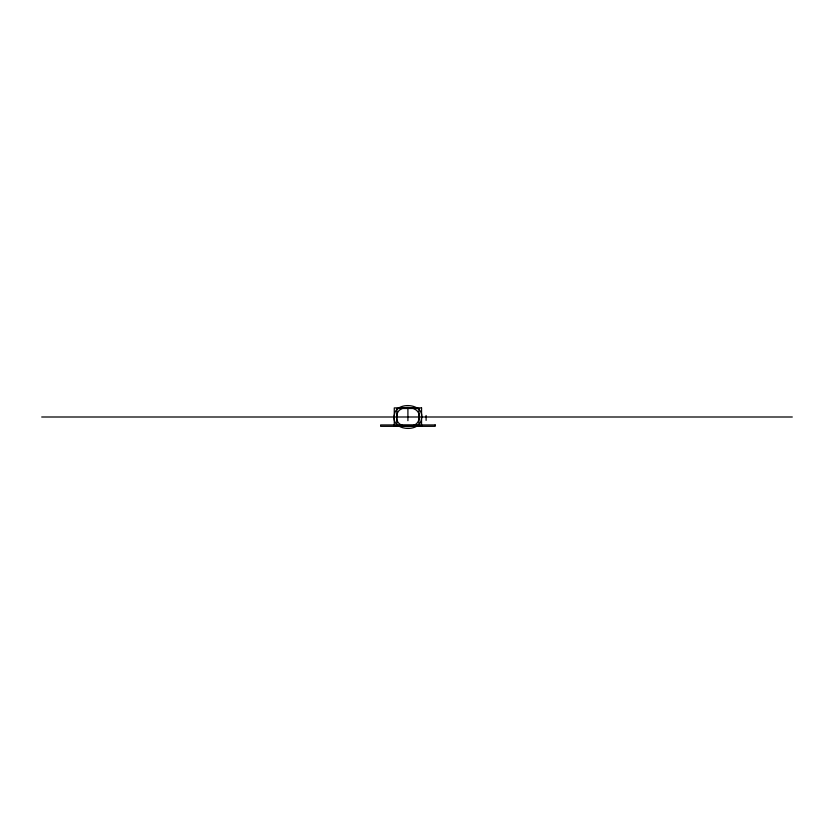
<?xml version="1.0" encoding="UTF-8"?>
<svg xmlns="http://www.w3.org/2000/svg" width="834" height="834" viewBox="0 0 834 834"><rect width="100%" height="100%" fill="white"/><g stroke="black" fill="none" stroke-linecap="round" stroke-linejoin="round"><path stroke-width="1.25" d="M41.7 417L792.3 417M426.101 415.499L426.101 420.388M407.909 409.4L407.909 420.67M396.89 415.686C393.752 428.77 418.522 430.427 418.939 418.314C422.077 405.23 397.307 403.573 396.89 415.686M394.326 415.436C390.75 431.209 420.774 433.034 421.504 418.564C425.069 402.791 395.045 400.966 394.326 415.436M421.556 407.909L394.273 407.909L394.273 426.091L421.556 426.091L421.556 407.909M418.981 408.483L396.848 408.483L396.848 425.517L418.981 425.517L418.981 408.483M435.202 424.954L380.627 424.954L380.627 426.32L435.202 426.32L435.202 424.954"/></g></svg>
